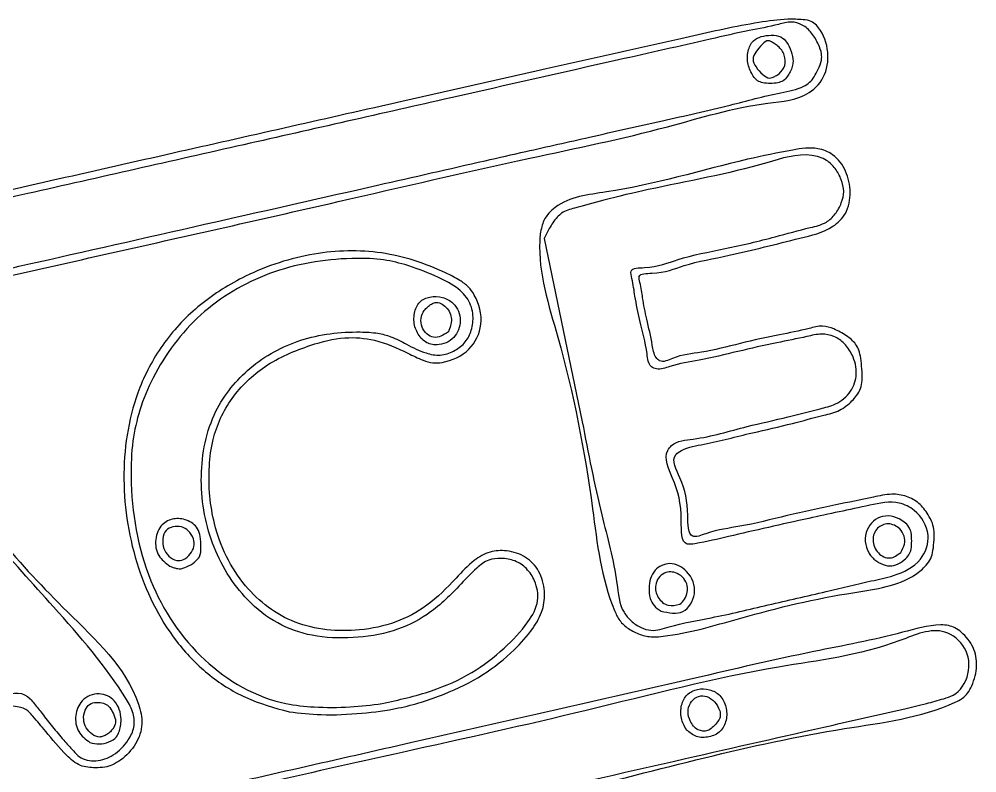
# Model space of a CAD drawing. Extents: x 2 to 748, y 2 to 398.
# Drawn here: x 354.41 to 374.94, y 216.62 to 232.77 of the extents above; entities that cross this region are included whole.
import ezdxf

# ---------------------------------------------------------------- set-up
doc = ezdxf.new("R2010")
doc.units = 0
doc.layers.add('Capa_1', color=7, linetype='CONTINUOUS')

msp = doc.modelspace()

# ---------------------------------------------------------------- linework, layer by layer
at = {"layer": 'Capa_1', "color": 7}
for p, q in [((370.703658, 231.594492), (370.703771, 231.594492)), ((370.149148, 231.541798), (370.149007, 231.541798)), ((365.778796, 228.280647), (365.671269, 228.064149)), ((365.671269, 228.064149), (366.48342, 224.143058)), ((363.614123, 226.065479), (363.614123, 226.065479)), ((363.025662, 225.929637), (363.025634, 225.929646)), ((358.080592, 221.311116), (358.080592, 221.311127)), ((373.314045, 221.343447), (373.314101, 221.343447)), ((372.837766, 221.124688), (372.837766, 221.124688)), ((357.646845, 221.044438), (357.646845, 221.044438)), ((368.172774, 220.085049), (368.172774, 220.085049)), ((368.578638, 220.231229), (368.578638, 220.23124)), ((370.470148, 220.217908), (370.470148, 220.217908)), ((367.724351, 219.584271), (367.724351, 219.584271)), ((362.195957, 218.103827), (362.195957, 218.103838)), ((360.198726, 217.925378), (360.198726, 217.925378)), ((369.361607, 217.683031), (369.361607, 217.683031)), ((356.368886, 217.500893), (356.368886, 217.500893)), ((368.71989, 217.537181), (368.719975, 217.537187)), ((355.932006, 217.269603), (355.932006, 217.269603))]:
    msp.add_line(p, q, dxfattribs=at)
for points, knots in [([(291.393993, 213.325246), (291.319958, 213.374065), (291.173034, 213.470948), (291.084428, 213.783006), (291.106846, 214.11133), (291.101702, 214.415528), (291.167112, 214.64847), (291.385542, 214.826698), (292.609002, 215.265297), (297.039169, 216.051388), (302.559171, 217.44339), (308.852145, 218.84345), (313.823737, 219.973189), (319.287736, 221.20704), (324.645065, 222.418906), (329.322814, 223.47636), (333.061024, 224.321252), (336.012049, 224.988067), (338.498581, 225.550157), (341.01151, 226.11853), (344.024157, 226.799866), (347.901627, 227.676495), (352.527742, 228.722091), (357.348652, 229.812332), (361.769634, 230.810023), (365.558048, 231.671246), (368.257157, 232.269772), (369.973149, 232.659348), (370.794278, 232.771473), (371.167401, 232.762443), (371.388311, 232.73862), (371.615915, 232.543323), (371.781474, 232.136893), (371.740706, 231.571922), (371.272791, 231.037761), (369.997351, 230.959194), (368.067746, 230.350698), (364.9635, 229.718347), (360.89543, 228.76885), (356.084388, 227.691724), (350.986473, 226.536297), (346.011752, 225.412718), (341.553225, 224.404753), (337.61361, 223.514263), (333.807498, 222.653895), (329.720432, 221.730065), (325.451621, 220.765252), (321.57643, 219.889189), (318.584939, 219.212707), (316.507248, 218.742331), (314.901952, 218.378413), (313.225184, 217.99915), (311.006229, 217.497327), (308.025103, 216.824571), (304.227279, 215.960981), (300.053552, 215.039176), (296.280801, 214.119501), (293.576588, 213.683715), (292.172168, 213.178677), (291.665165, 213.225435), (291.522374, 213.26163), (291.435042, 213.304905), (291.393993, 213.325246)], [0, 0, 0, 0, 0.257859, 0.511725, 0.918801, 1.249313, 1.424874, 1.619129, 2.061692, 5.313226, 15.071563, 19.155289, 24.650446, 30.367365, 35.959778, 41.128565, 44.754704, 47.457281, 50.204835, 52.402521, 55.186495, 59.471026, 64.328527, 69.414851, 74.299224, 77.924196, 81.072232, 82.58768, 83.21221, 83.54037, 83.718022, 83.855842, 84.413577, 84.96588, 85.475411, 86.3885, 88.599014, 91.628606, 95.840844, 101.151712, 106.41145, 111.524621, 116.45124, 120.124721, 123.641602, 128.157677, 132.695245, 136.771056, 140.076624, 141.896322, 143.161868, 145.014707, 147.053713, 149.986768, 154.183466, 158.735253, 162.820977, 165.795873, 167.016083, 167.162887, 167.317521, 167.454667, 167.454667, 167.454667, 167.454667]), ([(300.693413, 215.328673), (302.138607, 215.655599), (304.689289, 216.232603), (307.766467, 216.928499), (309.682136, 217.361343), (310.961297, 217.649753), (312.266453, 217.944951), (313.840598, 218.301148), (315.414738, 218.657398), (316.719905, 218.952624), (319.224056, 219.517735), (324.968147, 220.815742), (335.209598, 223.131019), (344.354782, 225.199339), (350.547586, 226.599404), (352.653037, 227.075165), (355.380149, 227.691004), (358.507341, 228.397714), (361.708508, 229.121686), (363.924807, 229.625186), (365.439973, 229.968655), (366.707505, 230.253599), (368.165195, 230.585464), (369.53967, 230.88243), (370.533935, 231.162957), (371.132052, 231.258972), (371.362846, 231.408517), (371.468649, 231.535662), (371.542794, 231.700155), (371.618597, 231.861779), (371.620545, 232.050433), (371.539866, 232.248665), (371.419409, 232.473915), (371.216073, 232.651133), (370.953874, 232.732577), (370.574275, 232.615732), (369.993395, 232.517371), (368.850498, 232.248182), (366.719326, 231.774117), (363.385203, 231.015482), (359.164164, 230.062265), (354.77845, 229.069775), (350.986751, 228.212579), (347.830247, 227.499541), (344.816732, 226.819421), (340.729737, 225.894885), (337.122026, 225.077982), (334.305376, 224.441095), (333.11453, 224.172312), (331.917135, 223.902961), (330.579145, 223.601791), (328.740515, 223.18471), (326.830649, 222.749551), (324.708775, 222.269223), (322.565199, 221.785296), (320.481843, 221.316207), (318.494008, 220.867594), (316.588645, 220.436792), (314.356234, 219.931638), (312.127245, 219.427174), (310.231401, 218.998318), (307.868487, 218.464593), (304.608796, 217.728215), (300.807326, 216.868916), (298.003211, 216.233226), (296.457802, 215.883847), (295.573157, 215.682298), (294.159183, 215.377799), (292.842412, 214.993833), (291.598984, 214.850425), (291.260189, 214.486106), (291.151751, 214.236962), (291.147963, 213.985633), (291.233365, 213.727595), (291.419519, 213.483838), (291.740918, 213.355305), (292.404782, 213.414089), (293.951538, 213.851589), (296.835667, 214.435075), (299.278738, 215.001011), (300.693215, 215.328673)], [0, 0, 0, 0, 4.445131, 7.845396, 9.464652, 10.337013, 11.77921, 13.479022, 15.178841, 16.621056, 17.493443, 22.880209, 34.287824, 48.993132, 51.008684, 53.335107, 55.468736, 59.396031, 62.953251, 65.314816, 66.214258, 67.61422, 69.211625, 70.702289, 71.822537, 72.330317, 72.482634, 72.636975, 72.818637, 73.023819, 73.164726, 73.369923, 73.658118, 73.925033, 74.159235, 74.445183, 75.085286, 75.941145, 77.95803, 81.641908, 86.195236, 90.941533, 95.131306, 97.85749, 100.649631, 104.39924, 110.428273, 111.746756, 113.062512, 114.090681, 115.428704, 117.176911, 119.746706, 121.305144, 123.703593, 126.339272, 127.711681, 129.817078, 132.199646, 134.578235, 136.67316, 138.030882, 141.845555, 146.69874, 149.722621, 150.472161, 151.451044, 152.447346, 154.794772, 155.668375, 155.993962, 156.236726, 156.46893, 156.730153, 157.041558, 157.356814, 157.720199, 159.013883, 162.181941, 166.538514, 166.538514, 166.538514, 166.538514]), ([(370.149007, 231.541798), (370.104983, 231.625123), (370.015874, 231.793781), (370.021934, 232.072596), (370.121938, 232.309001), (370.329235, 232.405602), (370.530526, 232.427729), (370.739223, 232.412186), (370.886603, 232.2631), (370.968652, 232.078508), (371.013667, 231.89698), (370.988333, 231.748291), (370.947719, 231.640749), (370.884275, 231.535318), (370.799757, 231.442777), (370.666554, 231.391714), (370.516443, 231.390823), (370.366924, 231.39191), (370.232369, 231.442217), (370.177731, 231.507596), (370.149148, 231.541798)], [0, 0, 0, 0, 0.278411, 0.563528, 0.81162, 0.998911, 1.214395, 1.425683, 1.59195, 1.811656, 2.03177, 2.137586, 2.259243, 2.37458, 2.506203, 2.626194, 2.789923, 2.953633, 3.073624, 3.20526, 3.20526, 3.20526, 3.20526]), ([(370.703771, 231.594492), (370.752947, 231.649789), (370.853154, 231.76247), (370.833601, 232.007811), (370.719639, 232.164937), (370.602069, 232.244469), (370.536306, 232.285281), (370.444127, 232.325222), (370.32231, 232.206519), (370.216871, 232.084456), (370.11278, 231.903597), (370.217023, 231.722103), (370.332623, 231.592813), (370.465353, 231.49073), (370.564708, 231.518879), (370.632307, 231.548932), (370.679189, 231.578868), (370.703658, 231.594492)], [0, 0, 0, 0, 0.214104, 0.436291, 0.67251, 0.77473, 0.859064, 0.908663, 1.060098, 1.276229, 1.445551, 1.621162, 1.839639, 2.002402, 2.059235, 2.138762, 2.225588, 2.225588, 2.225588, 2.225588]), ([(367.724351, 219.584271), (367.638621, 219.621822), (367.475014, 219.693482), (367.277814, 219.871101), (366.89345, 220.704731), (366.67322, 222.799923), (366.173668, 225.416128), (365.524718, 227.367348), (365.581351, 228.170251), (365.613232, 228.315574), (365.682975, 228.528972), (366.082339, 228.952743), (367.699774, 229.112184), (369.33759, 229.629345), (370.844104, 229.941745), (371.474232, 230.04069), (371.904421, 229.871854), (372.162254, 229.514359), (372.258281, 229.059075), (372.176671, 228.604991), (371.774649, 228.217347), (370.87351, 228.015437), (369.842254, 227.731592), (368.715965, 227.536091), (368.19799, 227.302162), (367.663548, 227.328365), (367.745712, 227.044503), (367.779517, 226.760659), (367.871927, 226.301902), (367.977755, 225.88502), (368.018179, 225.559823), (368.185366, 225.388602), (368.547855, 225.577958), (369.102179, 225.618201), (369.875981, 225.824555), (370.642407, 225.997441), (371.229494, 226.100007), (371.620657, 226.217214), (371.901211, 226.129225), (372.138568, 225.996794), (372.332137, 225.844848), (372.420713, 225.666125), (372.4619, 225.486283), (372.479754, 225.267594), (372.49108, 225.051138), (372.457659, 224.851991), (372.372503, 224.706181), (372.263944, 224.579255), (372.141459, 224.474084), (371.948874, 224.346529), (371.54906, 224.257627), (370.93174, 224.08278), (370.070984, 223.896725), (369.276637, 223.685174), (368.717264, 223.595817), (368.361174, 223.373515), (368.676786, 222.778177), (368.755929, 222.349338), (368.744206, 221.592217), (369.319246, 221.824448), (369.941777, 221.896028), (370.891973, 222.139753), (371.838007, 222.349195), (372.587378, 222.49053), (373.09247, 222.610369), (373.436148, 222.559916), (373.716073, 222.405521), (373.883809, 222.184007), (373.995743, 221.978199), (374.036777, 221.77298), (374.020783, 221.559354), (374.005104, 221.349981), (373.942365, 221.167786), (373.83647, 221.041138), (373.718844, 220.934228), (373.60299, 220.847122), (373.117766, 220.584092), (371.764256, 220.434876), (370.002964, 219.983007), (368.62937, 219.571058), (367.990775, 219.52755), (367.858562, 219.545131), (367.768791, 219.571311), (367.724351, 219.584271)], [0, 0, 0, 0, 0.27997, 0.534289, 0.773378, 3.00536, 6.756916, 8.857404, 9.005369, 9.164585, 9.302918, 9.675136, 10.819479, 13.925829, 14.916415, 15.454874, 15.795908, 16.245227, 16.710749, 17.170923, 17.557032, 18.309367, 19.867557, 20.858017, 21.56974, 21.848679, 21.980925, 22.314031, 22.776123, 23.347369, 23.628079, 23.729594, 24.006813, 24.642075, 25.497984, 26.358476, 27.005726, 27.299839, 27.549941, 27.856615, 28.122858, 28.266684, 28.445858, 28.673538, 28.924363, 29.095162, 29.270161, 29.422857, 29.595162, 29.753259, 30.110286, 30.804949, 31.687613, 32.750593, 33.256756, 33.407513, 33.909204, 34.73587, 35.189516, 35.478579, 36.222917, 37.261522, 38.329954, 39.152611, 39.551915, 39.873106, 40.170815, 40.486102, 40.692476, 40.869503, 41.10451, 41.332575, 41.498349, 41.672337, 41.820692, 41.975675, 42.105656, 43.471438, 45.955805, 47.613502, 47.730108, 47.871716, 48.010538, 48.010538, 48.010538, 48.010538]), ([(370.470148, 220.217908), (370.885026, 220.311572), (371.621956, 220.477942), (372.51753, 220.699625), (373.216993, 220.841048), (373.76474, 221.103908), (373.987036, 221.745494), (373.691345, 222.22361), (373.199058, 222.470431), (372.402322, 222.296896), (371.214592, 222.050756), (369.929166, 221.753393), (369.113473, 221.563641), (368.589112, 221.476906), (368.638591, 222.276046), (368.505603, 222.786341), (368.203195, 223.405215), (368.475145, 223.73237), (369.121624, 223.777415), (369.917727, 224.031214), (370.837397, 224.22161), (371.46403, 224.395612), (371.946826, 224.506689), (372.25984, 224.765787), (372.399428, 225.173083), (372.30357, 225.544339), (372.119573, 225.820053), (371.88808, 225.983604), (371.59876, 226.03934), (371.190341, 225.937155), (370.590143, 225.825557), (369.821528, 225.65028), (369.059721, 225.458398), (368.47727, 225.378371), (368.134728, 225.242512), (367.899054, 225.335753), (367.865613, 225.770677), (367.72798, 226.232169), (367.615495, 226.793066), (367.575065, 227.120425), (367.486598, 227.443872), (368.043374, 227.427506), (368.593044, 227.667181), (369.582584, 227.847632), (370.517892, 228.070444), (371.233359, 228.273673), (371.700417, 228.375237), (371.918708, 228.590279), (372.047286, 228.817417), (372.108722, 229.077119), (372.04498, 229.33747), (371.919089, 229.567599), (371.711028, 229.775853), (371.190617, 229.927967), (369.905847, 229.495784), (368.432567, 229.244194), (367.047518, 228.921911), (366.439852, 228.744799), (366.078983, 228.658197), (365.941423, 228.519097), (365.852046, 228.40929), (365.802883, 228.322949), (365.778796, 228.280647)], [0, 0, 0, 0, 1.276854, 2.26802, 2.758954, 3.434804, 3.976192, 4.579661, 4.936902, 5.570452, 6.90882, 8.669918, 9.407531, 9.572521, 10.091757, 11.032754, 11.622031, 11.757208, 12.240651, 13.424016, 14.331739, 15.035441, 15.383418, 15.805616, 16.190204, 16.610292, 16.905312, 17.172021, 17.438241, 17.760227, 18.420429, 19.276369, 20.125003, 20.766028, 21.060921, 21.17632, 21.467371, 22.195899, 22.730308, 23.117228, 23.273462, 23.569347, 24.312747, 25.342881, 26.450821, 27.22646, 27.590024, 27.84642, 28.116319, 28.369254, 28.624597, 28.899738, 29.151075, 29.486445, 30.459353, 33.067742, 34.04955, 34.695869, 34.994635, 35.122041, 35.273734, 35.41944, 35.41944, 35.41944, 35.41944]), ([(360.198726, 217.925378), (359.882471, 218.014101), (359.257374, 218.189468), (358.430594, 218.719518), (357.544534, 219.642959), (356.83741, 221.11369), (356.561352, 223.011586), (356.832265, 224.662068), (357.495103, 225.869991), (358.277942, 226.689831), (359.364713, 227.365605), (360.691417, 227.799084), (362.191756, 227.840969), (363.233417, 227.498616), (363.832135, 227.194308), (364.049396, 227.038585), (364.258082, 226.739777), (364.388578, 226.239713), (364.09594, 225.62928), (363.630265, 225.421034), (363.275929, 225.391579), (363.025151, 225.47168), (362.626738, 225.671038), (362.084858, 225.914728), (361.355816, 225.972999), (360.551248, 225.766418), (359.67991, 225.392689), (358.930097, 224.679472), (358.56621, 223.895735), (358.475652, 223.168218), (358.485381, 222.56172), (358.634992, 221.662376), (359.140281, 220.600906), (360.306424, 219.717174), (361.519711, 219.615433), (362.48457, 219.81264), (363.204529, 220.197725), (363.711473, 220.711726), (364.11126, 221.150667), (364.489269, 221.376466), (364.890199, 221.392872), (365.283181, 221.271653), (365.587746, 220.943381), (365.698255, 220.528714), (365.653618, 220.088373), (365.406572, 219.659089), (364.979483, 219.18395), (364.351777, 218.68367), (363.505078, 218.274458), (362.626685, 217.998307), (361.734219, 217.885999), (360.946677, 217.844326), (360.427388, 217.900599), (360.198726, 217.925378)], [0, 0, 0, 0, 0.980993, 1.938986, 2.903457, 4.792744, 6.718074, 8.590842, 9.689624, 10.806329, 11.95252, 13.497302, 14.940049, 16.379588, 16.726497, 16.95788, 17.170576, 17.811126, 18.400928, 19.042369, 19.238491, 19.456702, 19.818253, 20.580941, 21.218868, 21.967985, 23.052935, 24.029915, 25.002998, 25.575902, 26.21865, 26.815994, 28.305218, 29.622925, 31.010133, 31.807156, 32.56039, 33.417824, 33.957977, 34.342644, 34.6979, 35.130544, 35.536043, 35.982974, 36.378152, 36.83353, 37.439404, 38.29193, 39.221252, 40.245776, 41.038874, 41.9147, 42.60379, 42.60379, 42.60379, 42.60379]), ([(362.195957, 218.103838), (362.552182, 218.183116), (363.216236, 218.330901), (364.110663, 218.72326), (364.796853, 219.250107), (365.286101, 219.759699), (365.577857, 220.27369), (365.500628, 220.709069), (365.306638, 221.002282), (365.046551, 221.180802), (364.756884, 221.226258), (364.457568, 221.196029), (364.153211, 220.959201), (363.764647, 220.523889), (363.211796, 219.997513), (362.421793, 219.613918), (361.570023, 219.494317), (360.717893, 219.516638), (359.924744, 219.795557), (359.124446, 220.431245), (358.46969, 221.520572), (358.231512, 222.963163), (358.500953, 224.339831), (359.330409, 225.365949), (360.442924, 225.969063), (361.422289, 226.084021), (362.074096, 226.052585), (362.413264, 225.964787), (362.741808, 225.786598), (363.080228, 225.613672), (363.439288, 225.543944), (363.728501, 225.641576), (363.969399, 225.808595), (364.114945, 226.071992), (364.163781, 226.389967), (364.080801, 226.752446), (363.764391, 227.064121), (363.277936, 227.294234), (362.736444, 227.50877), (362.133645, 227.638427), (361.14985, 227.655386), (359.767225, 227.427779), (358.236083, 226.519845), (357.389288, 225.379832), (356.988004, 224.418096), (356.828494, 223.70025), (356.779931, 222.462154), (357.06786, 220.744369), (358.259048, 218.950546), (359.673713, 218.126463), (360.789797, 218.018652), (361.482351, 218.0145), (361.966498, 218.075104), (362.195957, 218.103827)], [0, 0, 0, 0, 1.093279, 2.038022, 2.903594, 3.665223, 4.16803, 4.595053, 4.911309, 5.206941, 5.510346, 5.775679, 6.083042, 6.630793, 7.541253, 8.346863, 9.2198, 10.09846, 10.882054, 11.694699, 13.120503, 14.580285, 16.00286, 17.184334, 18.418591, 19.70536, 20.087858, 20.371947, 20.747233, 21.204262, 21.512736, 21.810986, 22.093772, 22.374252, 22.686082, 23.044487, 23.442774, 23.966939, 24.654337, 25.186937, 25.805639, 27.598217, 29.314895, 31.009533, 31.755379, 32.431733, 33.202036, 35.466342, 37.520758, 39.491275, 40.102231, 40.871525, 41.564614, 41.564614, 41.564614, 41.564614]), ([(363.025634, 225.929646), (362.975474, 226.008437), (362.871733, 226.171392), (362.869009, 226.458199), (362.970319, 226.724691), (363.226504, 226.833794), (363.489218, 226.822127), (363.778902, 226.675289), (363.919195, 226.31042), (363.768641, 225.909899), (363.457432, 225.772849), (363.242242, 225.798108), (363.12088, 225.844969), (363.057924, 225.900949), (363.025662, 225.929637)], [0, 0, 0, 0, 0.275141, 0.569044, 0.82992, 1.075696, 1.343437, 1.604194, 2.006006, 2.388899, 2.780589, 2.91247, 3.034822, 3.163428, 3.163428, 3.163428, 3.163428]), ([(363.614123, 226.065479), (363.64816, 226.155416), (363.717221, 226.337899), (363.597309, 226.60724), (363.382984, 226.723193), (363.246315, 226.662618), (363.169065, 226.603751), (363.035513, 226.467584), (362.984083, 226.161335), (363.298516, 225.870442), (363.507977, 225.999883), (363.614123, 226.065479)], [0, 0, 0, 0, 0.278584, 0.565251, 0.814952, 0.896118, 0.999214, 1.106533, 1.464965, 1.7933, 2.130639, 2.130639, 2.130639, 2.130639]), ([(347.994704, 215.035549), (347.88928, 215.111637), (347.689044, 215.256154), (347.489983, 215.571117), (347.349152, 216.643094), (348.371694, 218.955233), (349.240268, 221.81609), (349.405976, 224.462147), (350.268362, 225.256403), (350.750828, 225.375971), (351.865444, 225.081307), (353.025047, 222.692995), (354.93264, 220.488542), (356.813328, 218.786025), (357.087314, 217.661102), (356.931164, 217.213581), (356.668045, 216.93767), (356.427983, 216.789087), (356.242989, 216.732858), (356.010829, 216.725108), (355.700157, 216.746828), (355.342536, 217.061665), (355.04067, 217.448769), (354.748944, 217.78), (354.572975, 217.992607), (354.001627, 218.12724), (352.759116, 217.588208), (351.436513, 217.118975), (349.840652, 217.297543), (349.675234, 216.772281), (349.60522, 216.523472), (349.492315, 216.0923), (349.376588, 215.615679), (349.09918, 215.159781), (348.722081, 215.019284), (348.425907, 214.935234), (348.177471, 214.930092), (348.055983, 215.000185), (347.994704, 215.035541)], [0, 0, 0, 0, 0.387838, 0.736639, 1.080154, 3.579502, 7.953231, 10.411164, 10.883458, 11.365996, 11.834021, 14.224407, 18.514991, 21.007701, 21.439767, 21.887498, 22.361354, 22.557908, 22.729482, 22.93336, 23.255977, 23.628683, 24.304793, 24.737023, 24.972493, 25.094189, 26.456834, 28.697861, 29.898594, 30.024261, 30.305756, 30.682488, 31.356045, 31.785272, 32.207885, 32.513771, 32.718625, 32.927119, 32.927119, 32.927119, 32.927119]), ([(348.765227, 215.228716), (348.812954, 215.255755), (348.907321, 215.309217), (349.025509, 215.400753), (349.14212, 215.510045), (349.212152, 215.715527), (349.309619, 215.998336), (349.404047, 216.350905), (349.487969, 216.687794), (349.55386, 216.928473), (349.696045, 217.504677), (351.557447, 217.30224), (352.788845, 217.57021), (354.408822, 218.54624), (354.762329, 218.063894), (354.922995, 217.870362), (355.131353, 217.603653), (355.352745, 217.332683), (355.546116, 217.119708), (355.742605, 216.910644), (356.075672, 216.839599), (356.463979, 216.991637), (356.742284, 217.269197), (356.894845, 217.591485), (356.876065, 217.91298), (356.343258, 218.830714), (354.808411, 220.576531), (352.838128, 222.704363), (351.759164, 224.798891), (350.886746, 225.199399), (350.590288, 225.19498), (350.2968, 225.077732), (350.0389, 224.790269), (349.836566, 224.248943), (349.323477, 222.385095), (348.60116, 219.85818), (347.996297, 217.291621), (347.617129, 216.115661), (347.621646, 215.676226), (347.719634, 215.495487), (347.904995, 215.326741), (348.122045, 215.123178), (348.465677, 215.079461), (348.657102, 215.174832), (348.765227, 215.228702)], [0, 0, 0, 0, 0.164225, 0.32471, 0.449178, 0.635632, 0.960204, 1.354111, 1.727976, 1.999424, 2.109723, 3.467843, 5.945199, 7.287852, 7.414456, 7.688516, 8.050653, 8.426656, 8.737527, 8.916996, 9.27696, 9.671094, 10.125833, 10.426317, 10.714095, 11.049867, 13.571359, 17.654964, 19.898041, 20.179984, 20.478879, 20.759953, 21.105558, 21.599774, 22.478397, 26.915883, 29.466438, 30.406446, 30.596522, 30.757489, 31.004832, 31.349988, 31.62407, 31.979828, 31.979828, 31.979828, 31.979828]), ([(366.48342, 224.143058), (366.613317, 223.472612), (366.838801, 222.308799), (367.214823, 220.985113), (367.278673, 220.157815), (367.529542, 219.862451), (367.727266, 219.727591), (368.014647, 219.637954), (368.51824, 219.816688), (369.355652, 219.9501), (370.063217, 220.120125), (370.470148, 220.217908)], [0, 0, 0, 0, 2.041166, 3.543214, 4.18127, 4.419126, 4.677875, 4.894811, 5.292453, 6.216972, 7.468376, 7.468376, 7.468376, 7.468376]), ([(372.837766, 221.124688), (372.810706, 221.1428), (372.753703, 221.180953), (372.682624, 221.253736), (372.545034, 221.440697), (372.510379, 221.840319), (372.918739, 222.200706), (373.310854, 222.075318), (373.491408, 221.89709), (373.546702, 221.75109), (373.545611, 221.587904), (373.546503, 221.425002), (373.492095, 221.278344), (373.372423, 221.166875), (373.225106, 221.062376), (373.018223, 221.038749), (372.900506, 221.09481), (372.837766, 221.124688)], [0, 0, 0, 0, 0.097496, 0.205374, 0.302864, 0.793772, 1.230386, 1.707664, 1.854386, 1.983763, 2.162313, 2.340863, 2.470231, 2.616988, 2.823874, 3.003584, 3.208661, 3.208661, 3.208661, 3.208661]), ([(357.646845, 221.044438), (357.554556, 221.113707), (357.365779, 221.255397), (357.309553, 221.622766), (357.436297, 221.943834), (357.724543, 222.089197), (358.014431, 222.049643), (358.241258, 221.899501), (358.307037, 221.664151), (358.311413, 221.46361), (358.306558, 221.253093), (358.163568, 221.118122), (358.016919, 221.035682), (357.87939, 220.981587), (357.783148, 221.000713), (357.717455, 221.018202), (357.670697, 221.035576), (357.646845, 221.044438)], [0, 0, 0, 0, 0.334647, 0.684519, 1.026688, 1.303338, 1.580891, 1.87783, 2.052301, 2.287377, 2.492716, 2.644676, 2.84593, 3.008797, 3.063681, 3.136902, 3.213148, 3.213148, 3.213148, 3.213148]), ([(373.314101, 221.343447), (373.346375, 221.400393), (373.407548, 221.50833), (373.396966, 221.700248), (373.282943, 221.880708), (373.051312, 221.991694), (372.78144, 221.87921), (372.680031, 221.59549), (372.794521, 221.316888), (373.085572, 221.169476), (373.238466, 221.285898), (373.314045, 221.343447)], [0, 0, 0, 0, 0.193021, 0.365856, 0.545239, 0.81492, 1.059307, 1.32933, 1.628062, 1.898509, 2.162876, 2.162876, 2.162876, 2.162876]), ([(358.080592, 221.311127), (358.114952, 221.362406), (358.180264, 221.459878), (358.156152, 221.650509), (358.057947, 221.806374), (357.891097, 221.902113), (357.7136, 221.906831), (357.540544, 221.822461), (357.481547, 221.628419), (357.499297, 221.42641), (357.611978, 221.255407), (357.771562, 221.156846), (357.962321, 221.173105), (358.038332, 221.261802), (358.080592, 221.311116)], [0, 0, 0, 0, 0.17924, 0.340706, 0.542586, 0.713832, 0.895396, 1.057425, 1.251011, 1.457891, 1.652685, 1.843917, 1.993684, 2.181211, 2.181211, 2.181211, 2.181211]), ([(368.172774, 220.085049), (368.118382, 220.12006), (368.014185, 220.187127), (367.926297, 220.370652), (367.903346, 220.636216), (367.984468, 220.982994), (368.382724, 221.162257), (368.790207, 220.945398), (368.972591, 220.476256), (368.671756, 219.973738), (368.341431, 220.047426), (368.172774, 220.085049)], [0, 0, 0, 0, 0.190644, 0.365209, 0.584682, 0.992316, 1.334076, 1.73044, 2.238748, 2.689747, 3.160238, 3.160238, 3.160238, 3.160238]), ([(368.578638, 220.23124), (368.614048, 220.266311), (368.687953, 220.339509), (368.743812, 220.481981), (368.745379, 220.698924), (368.560044, 220.92474), (368.208921, 220.943968), (368.016906, 220.660604), (368.086634, 220.364561), (368.314294, 220.167996), (368.49316, 220.210782), (368.578638, 220.231229)], [0, 0, 0, 0, 0.148394, 0.309722, 0.443656, 0.786791, 1.060972, 1.377529, 1.646245, 1.920399, 2.171331, 2.171331, 2.171331, 2.171331]), ([(293.873146, 200.157338), (293.767461, 200.312248), (293.55946, 200.617132), (293.643948, 201.189579), (293.948139, 201.557448), (294.360967, 201.676079), (294.785465, 201.795951), (303.308846, 203.782773), (318.684993, 207.212687), (337.545154, 211.52109), (349.245448, 214.178349), (354.958865, 215.478375), (357.797897, 216.123817), (360.424062, 216.720629), (363.041635, 217.314663), (365.856459, 217.956833), (368.728355, 218.600832), (371.219883, 219.19356), (372.991074, 219.509384), (373.945929, 219.802261), (374.331128, 219.782269), (374.482974, 219.729152), (374.677724, 219.585172), (374.891131, 219.325071), (374.97137, 218.896361), (374.876042, 218.560719), (374.756135, 218.329155), (374.632311, 218.20516), (373.795987, 217.798556), (370.854631, 217.457111), (365.396163, 215.926145), (345.245659, 211.618895), (322.007702, 205.867294), (300.938522, 201.556934), (295.009708, 200.000544), (294.226339, 200.007421), (293.996386, 200.039789), (293.912551, 200.119753), (293.873146, 200.157338)], [0, 0, 0, 0, 0.544419, 1.071488, 1.61271, 1.867013, 2.34413, 2.94179, 28.090974, 49.646959, 60.966545, 64.087296, 67.225232, 69.701009, 72.166604, 75.277884, 78.361256, 81.000592, 82.947812, 83.781658, 83.950072, 84.09524, 84.256604, 84.672282, 85.070901, 85.512961, 85.693322, 85.84904, 86.028327, 88.46217, 94.590136, 103.085642, 150.220979, 166.172439, 168.029531, 168.360492, 168.540453, 168.70006, 168.70006, 168.70006, 168.70006]), ([(298.571243, 200.984317), (299.33524, 201.158036), (300.808607, 201.493054), (302.783099, 201.942228), (304.337651, 202.296344), (305.480635, 202.556582), (306.309414, 202.744952), (307.97646, 203.120542), (312.250309, 204.094591), (320.339166, 205.930957), (331.258043, 208.414609), (342.207991, 210.904148), (350.382097, 212.762353), (355.050531, 213.823421), (357.836787, 214.455283), (360.770998, 215.122405), (364.572612, 215.987131), (368.376802, 216.850856), (371.318549, 217.522585), (373.041226, 217.908608), (373.833017, 218.092901), (374.176079, 218.191407), (374.552222, 218.301545), (374.819844, 218.730091), (374.753545, 219.322219), (374.136075, 219.814568), (372.720061, 219.157056), (370.197092, 218.884487), (366.617604, 217.936304), (362.919888, 217.126942), (360.006618, 216.47544), (358.337124, 216.069567), (357.426059, 215.896665), (357.186457, 215.777383), (356.847823, 215.759287), (356.908883, 215.688152), (356.958711, 215.668519), (357.060126, 215.642274), (357.194341, 215.547702), (357.299851, 215.370598), (357.360001, 215.163774), (357.301816, 214.960652), (357.217074, 214.794819), (357.077426, 214.65194), (356.877791, 214.634374), (356.674237, 214.665594), (356.51223, 214.76315), (356.395846, 214.875794), (356.340872, 215.017476), (356.33838, 215.171169), (356.346203, 215.324527), (356.381258, 215.459528), (356.431054, 215.527692), (356.454625, 215.559957)], [0, 0, 0, 0, 2.350496, 4.532928, 6.074815, 7.133619, 8.049637, 8.624561, 12.260116, 21.199949, 33.508633, 45.853469, 54.888116, 58.656599, 60.215968, 63.45912, 67.683934, 71.911853, 75.16314, 76.733899, 77.211716, 77.598032, 77.810209, 78.37027, 78.926143, 79.472597, 80.449961, 83.117337, 87.342795, 91.388687, 94.561619, 96.174693, 96.729131, 97.126912, 97.282645, 97.313292, 97.370603, 97.445693, 97.625351, 97.84417, 98.056511, 98.248829, 98.458714, 98.617441, 98.820816, 99.026467, 99.231255, 99.376788, 99.504221, 99.674993, 99.833548, 99.965933, 100.084922, 100.084922, 100.084922, 100.084922]), ([(355.932006, 217.269603), (355.839631, 217.339888), (355.651476, 217.483049), (355.593868, 217.851915), (355.73875, 218.20477), (356.120082, 218.372193), (356.510743, 218.179779), (356.611183, 217.853983), (356.589857, 217.622167), (356.558712, 217.494276), (356.489689, 217.363052), (356.336742, 217.270036), (356.134728, 217.220866), (355.998553, 217.253604), (355.932006, 217.269603)], [0, 0, 0, 0, 0.337155, 0.686737, 1.028196, 1.419993, 1.782255, 2.197499, 2.348283, 2.481257, 2.590506, 2.783545, 2.995535, 3.198141, 3.198141, 3.198141, 3.198141]), ([(368.719975, 217.537187), (368.675465, 217.61957), (368.586073, 217.785029), (368.593893, 218.064835), (368.712568, 218.311998), (368.955644, 218.426154), (369.215491, 218.420128), (369.459057, 218.289701), (369.584274, 218.031305), (369.58985, 217.748831), (369.462169, 217.486543), (369.205167, 217.372151), (368.926014, 217.37096), (368.787143, 217.482948), (368.71989, 217.537181)], [0, 0, 0, 0, 0.276737, 0.555795, 0.806741, 1.057809, 1.312163, 1.566426, 1.843352, 2.128903, 2.394474, 2.662675, 2.931415, 3.183769, 3.183769, 3.183769, 3.183769]), ([(369.361607, 217.683031), (369.388564, 217.717784), (369.434984, 217.77763), (369.451965, 217.897583), (369.397727, 218.034217), (369.300121, 218.184497), (369.121013, 218.283034), (368.924226, 218.257343), (368.787104, 218.117886), (368.734684, 217.922273), (368.794701, 217.711376), (368.933109, 217.521326), (369.199028, 217.49615), (369.303288, 217.615995), (369.361607, 217.683031)], [0, 0, 0, 0, 0.129887, 0.223668, 0.347625, 0.561439, 0.752356, 0.926903, 1.116605, 1.304436, 1.506741, 1.76027, 1.958607, 2.210376, 2.210376, 2.210376, 2.210376]), ([(356.368886, 217.500893), (356.404853, 217.540198), (356.471585, 217.613121), (356.487471, 217.775525), (356.421747, 217.915263), (356.347038, 218.047616), (356.217357, 218.124143), (356.07206, 218.136626), (355.910555, 218.103031), (355.811565, 217.949548), (355.781785, 217.767538), (355.840176, 217.576388), (355.965261, 217.440965), (356.108618, 217.373049), (356.220138, 217.401454), (356.298115, 217.440442), (356.345182, 217.480645), (356.368886, 217.500893)], [0, 0, 0, 0, 0.156077, 0.289576, 0.458982, 0.613029, 0.737011, 0.891912, 1.045776, 1.201844, 1.403273, 1.586265, 1.778417, 1.948713, 2.023604, 2.115441, 2.208618, 2.208618, 2.208618, 2.208618])]:
    msp.add_open_spline(points, degree=3, knots=knots, dxfattribs=at)

doc.saveas('drawing.dxf')
